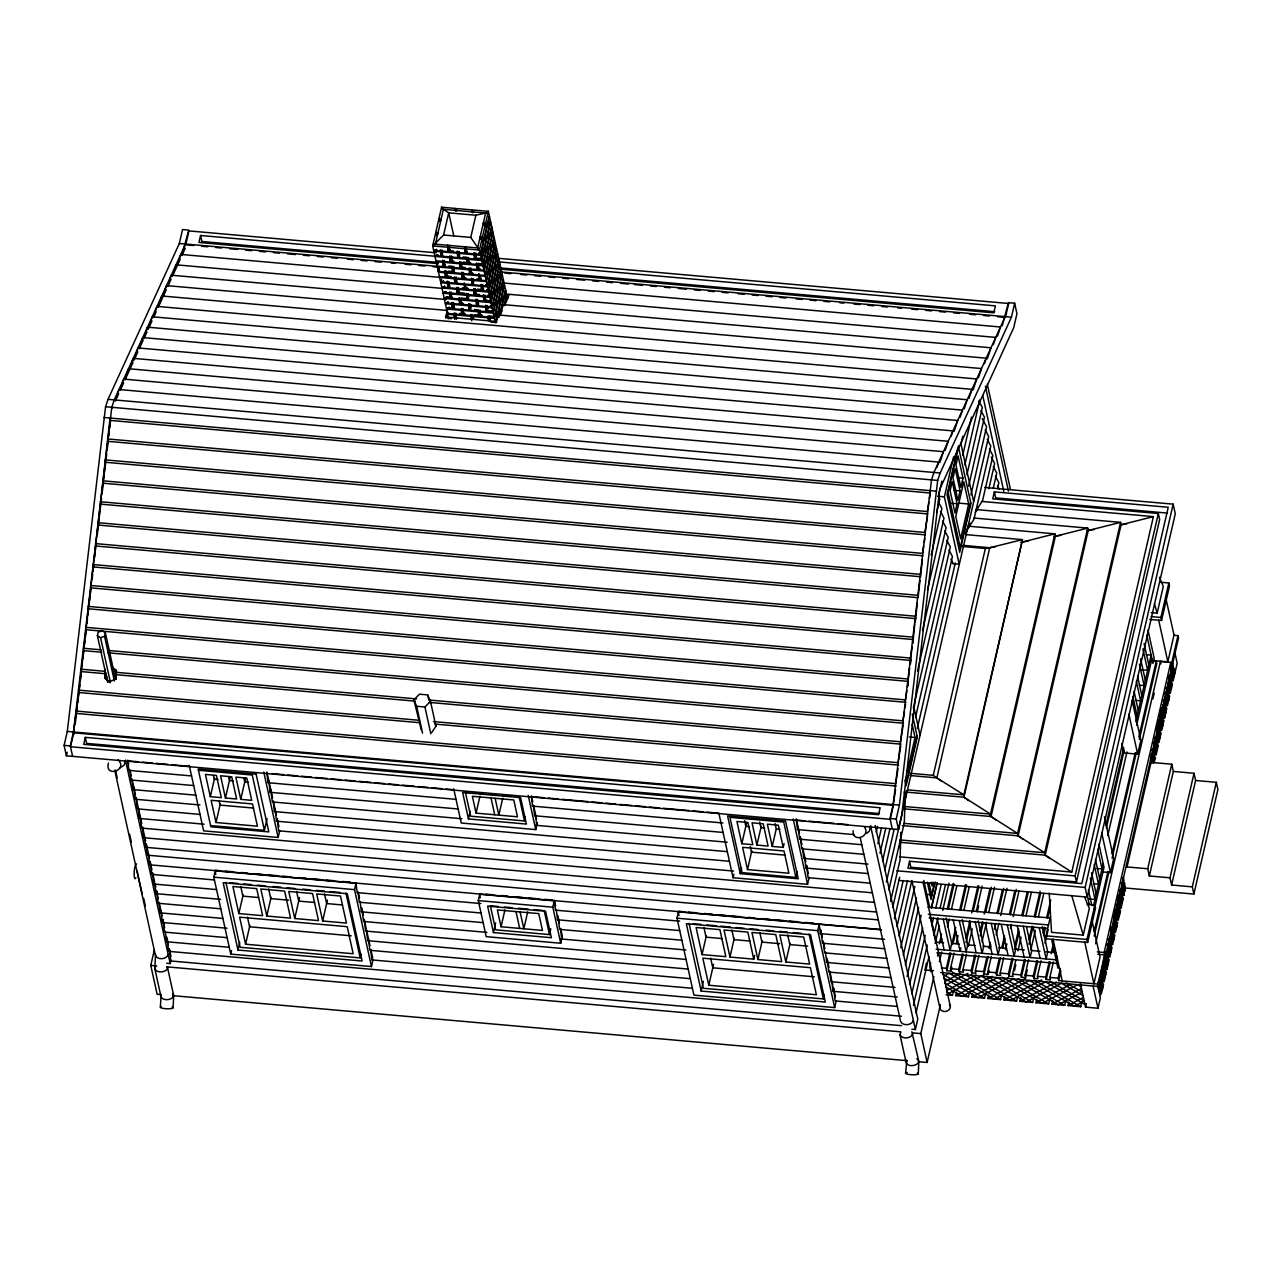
<?xml version="1.0" encoding="UTF-8"?>
<svg xmlns="http://www.w3.org/2000/svg" width="1282" height="1282" viewBox="0 0 1282 1282"><rect width="100%" height="100%" fill="white"/><g stroke="black" fill="none" stroke-linecap="round" stroke-linejoin="round"><path stroke-width="1.5" d="M125.46 760.066L124.178 765.114L120.011 767.902M853.203 830.768C852.017 843.316 871.407 836.553 864.421 826.954M870.638 826.041L869.356 831.089L866.776 833.348M900.893 832.355L900.092 859.885L890.557 901.422M905.236 797.484L904.291 822.788L888.891 889.82M1097.905 986.259L1098.065 982.012M1099.86 995.185L1100.837 971.275M1102.456 965.843L1101.302 994.095L1103.546 984.32L1098.289 988.037M1102.44 989.175L1103.658 958.952M1105.164 956.34L1104.122 981.788L1106.382 971.996L1099.684 976.74L1099.075 991.611L1102.408 989.239M1106.302 951.42L1105.26 976.852L1099.507 980.986M1103.85 969.192L1106.959 969.464L1108.001 944.033M1109.122 939.097L1108.097 964.529L1102.344 968.663M1110.757 933.296L1109.795 957.141L1112.039 947.35L1105.34 952.093M1111.959 926.774L1110.917 952.206L1103.738 957.366M1114.987 909.675L1113.754 939.898L1106.558 945.042M1116.606 904.227L1115.452 932.495L1117.696 922.719L1110.997 927.463L1110.821 931.71L1116.558 927.639L1117.808 897.352M1119.314 894.74L1118.273 920.172L1120.516 910.396L1113.834 915.14L1112.616 944.818L1114.859 935.043L1108.177 939.786M1120.452 889.82L1119.41 915.252L1113.657 919.386M1118 907.576L1121.109 907.864L1122.135 882.433M1122.311 878.17L1123.32 877.465L1122.231 902.929L1116.478 907.063M1125.067 890.605L1124.458 882.657L1123.929 895.541L1125.276 886.391L1119.49 890.493M1151.108 763.463L1151.492 754.297M1152.053 762.774L1152.614 749.377M1154.313 741.974L1153.431 763.143L1155.499 757.534L1151.22 760.643M1154.393 762.389L1155.451 737.054M1157.213 750.066L1158.479 719.971M1160.082 714.523L1158.912 742.663L1161.155 732.887L1154.489 737.743M1161.3 707.648L1160.05 737.743L1152.887 743.031M1162.87 725.42L1163.928 700.084M1161.46 717.76L1164.569 718.032L1165.626 692.697M1166.764 687.777L1165.707 713.096L1159.97 717.343M1168.399 681.96L1167.405 705.709L1169.649 695.918L1162.982 700.789M1168.511 678.963L1168.639 676.143L1174.408 671.944M1168.527 700.773L1169.585 675.454M1171.411 665.23L1170.226 693.386L1172.469 683.61L1165.803 688.466M1172.421 662.922L1171.363 688.466L1164.2 693.738M1170.482 667.954L1173.591 668.226L1173.062 681.062L1177.197 663.259L1174.761 652.153M1174.184 676.143L1173.591 668.226M160.378 1007.299L161.067 995.249M173.102 1007.78L173.679 995.377L167.333 966.676M905.557 1073.29L906.855 1060.294M918.281 1073.755L918.857 1061.352L911.839 1031.786M1002.22 325.756L1008.453 302.68L1014.655 303.225L1016.947 313.657L1013.742 327.599L939.674 489.468L901.711 815.544L898.506 829.47L66.392 755.803L64.1 745.371L67.305 731.429L105.573 406.747L108.025 399.343L179.336 243.484L182.541 229.542L188.758 230.087L181.932 255.006M185.553 244.029L114.226 399.888L111.79 407.307L73.507 731.974L70.318 745.916L72.609 756.348M75.189 724.442L77.273 706.542M77.737 702.568L110.076 418.028M79.356 688.722L79.821 684.684M80.285 680.694L81.455 670.758M81.904 666.784L82.368 662.81M82.833 658.836L83.795 650.663L101.743 652.25M84.452 644.958L84.916 640.936M85.333 637.346L86.311 629.013M87 623.036L87.464 619.062M87.929 615.088L88.666 608.806L908.361 681.383L907.848 685.678M89.548 601.194L90.012 597.188M90.429 593.582L91.166 587.252M92.096 579.304L92.657 574.56M93.025 571.355L93.714 565.378M94.644 557.43L95.108 553.455M95.525 549.818L96.422 542.206M97.192 535.555L99.083 519.37M99.515 515.685L101.518 498.442M102.047 493.81L103.441 481.872M103.73 479.42L104.179 475.606M104.595 471.936L105.765 462.001M106.23 458.027L106.678 454.036M107.143 450.062L108.313 440.127M108.762 436.152L109.274 431.842M109.691 428.188L110.621 420.24M105.348 673.194L104.739 678.402L105.076 669.316M116.374 670.326L116.037 679.412L116.374 670.326L112.528 667.505M892.288 828.925L889.996 818.493L893.201 804.551L931.485 479.885L933.921 472.465L1005.248 316.606M910.348 664.252L910.861 659.829M912.784 643.324L914.771 624.142M915.268 622.058L915.733 618.084M898.506 829.47L896.214 819.054L899.419 805.112L937.687 480.43L940.139 473.026L1011.45 317.167L1014.655 303.225M899.948 846.056L900.477 841.489M905.797 795.818L906.39 790.706M74.036 734.378L73.507 731.974L78.907 692.52L419.951 722.727M928.809 502.272L927.319 511.534L107.64 438.957M929.402 498.57L929.995 494.868M927.559 515.797L924.883 532.463L105.188 459.885M923.633 545.988L922.447 553.391L102.752 480.814M924.226 542.286L924.819 538.568M100.845 504.147L920.54 576.724L922.383 559.513M98.41 525.075L918.104 597.668L919.947 580.442M95.974 546.02L915.668 618.597L917.223 603.213M910.204 664.156L912.047 646.929M912.64 643.227L913.233 639.526L93.538 566.948M907.464 686.944L909.611 667.858M906.871 690.645L905.396 699.908L85.702 627.331M904.435 711.574L902.945 720.837L109.194 650.551M905.028 707.872L905.621 704.171M903.185 725.099L900.509 741.765L428.653 699.988M900.749 746.028L898.073 762.694L433.38 721.558M898.009 768.799L895.637 783.623L75.942 711.045M893.201 804.551L895.573 789.744M904.371 802.852L906.23 792.1L963.968 797.212L990.521 814.118L991.05 816.522L1017.604 833.428L1018.132 835.832L1044.686 852.754L1045.215 855.158L1071.784 872.064L1153.399 516.614L981.499 501.406M900.477 836.345L901.102 832.755M899.451 847.706L900.381 842.338L1045.215 855.158L1121.093 524.771L1120.564 522.367L975.714 509.531M155.587 954.257L154.785 968.503L160.891 996.242C162.253 1002.203 176.387 999.752 172.75 993.55M168.182 954.385C166.997 959.529 157.141 960.346 155.394 955.25L114.739 770.274M167.573 967.622C166.884 973.663 152.414 973.262 155.587 966.564M916.886 1058.82C923.713 1064.445 907.432 1069.06 906.07 1062.217L899.964 1034.478L900.765 1032.539M913.361 1020.36C912.175 1025.504 902.304 1026.321 900.573 1021.225L860.334 838.204M912.752 1033.612C911.566 1038.757 901.695 1039.574 899.964 1034.478M66.392 755.803L67.193 752.31M107.656 682.345L97.384 635.664L98.185 632.186L102.175 630.76L105.364 632.811L115.62 679.492M114.386 681.03L104.563 636.305L105.364 632.811M85.301 737.374L83.715 744.345L878.555 814.727L880.157 807.756L85.301 737.374L86.631 743.384L879.484 813.589M435.624 256.304L200.553 235.487L198.95 242.458L438.011 263.627M195.826 795.177L133.136 789.616L133.729 787.004L135.251 799.247L199.912 804.968M200.056 814.407L137.366 808.862L137.959 806.25L135.988 797.244M204.126 824.198L139.482 818.477L140.075 815.865L141.597 828.092L872.353 892.801M874.468 902.416L143.712 837.707L144.305 835.095M876.584 912.031L145.811 847.322L146.42 844.71M878.314 919.883L147.542 855.19L148.151 852.562M880.43 929.498L149.657 864.805L150.266 862.193L151.773 874.42L214.479 879.965M216.594 889.58L153.888 884.035L154.497 881.423L152.622 872.946M220.664 899.371L156.003 893.65L156.612 891.038L158.295 898.73M222.94 918.441L160.234 912.88L160.827 910.268M161.115 994.624L157.125 994.271L150.779 965.426L154.353 949.85M227.01 928.232L162.349 922.495L162.942 919.883L164.465 932.11L227.154 937.671M229.27 947.286L166.58 941.741L167.173 939.129L168.695 951.356L901.454 1016.225M168.695 951.356L169.288 948.744L170.987 956.436M166.66 963.263L170.202 963.583L171.003 960.09M210.328 796.667L205.44 774.424L216.418 775.402L221.305 797.644L210.328 796.667L214.639 777.902M216.017 822.515L211.129 800.272L252.522 803.942L257.41 826.185L216.017 822.515L220.328 803.75M225.44 798.013L220.552 775.77L231.721 776.764L236.625 798.99L225.44 798.013L230.247 777.1M373.046 959.593L371.46 966.564L230.744 954.112L213.822 877.176L215.424 870.206L219.382 870.558M240.76 799.359L235.872 777.116L246.833 778.094L251.721 800.337L240.76 799.359L245.551 778.446M456.039 799.359L268.082 782.709L268.675 780.097M238.837 913.569L232.891 886.519L256.688 888.618L262.634 915.668L238.837 913.569L243.147 894.804M230.744 954.112L231.545 950.619M458.155 808.974L270.198 792.324L270.79 789.712L272.313 801.939L461.841 818.733M210.601 825.576L264.413 830.335L267.089 818.717M237.955 950.026L223.164 882.721L347.31 893.714L362.117 961.019L237.955 950.026L239.734 942.286M727.327 851.665L274.428 811.57L275.021 808.942M245.583 944.209L239.638 917.175L347.23 926.694L353.175 953.744L245.583 944.209L249.894 925.444M729.442 861.28L276.543 821.185L277.136 818.573L278.915 826.634M189.255 765.45L203.63 830.848L278.162 837.45L279.748 830.48M266.784 916.037L260.823 888.987L284.62 891.086L290.565 918.136L266.784 916.037L271.079 897.272M448.235 251.576L447.706 245.295L448.235 251.576L433.637 250.294L432.675 245.904L435.447 233.837L437.707 234.045M436.377 235.487L435.736 232.571L438.652 219.863L440.928 220.071M439.598 221.514L438.957 218.597L441.569 207.219L455.334 208.437L455.975 211.354M447.274 247.202L432.675 245.904L435.383 244.205L443.396 209.319L441.569 207.219L443.428 209.319M439.982 251.705L433.829 251.16L436.569 249.461L433.829 251.16L434.79 255.551L440.944 256.096L440.415 249.798M432.675 245.904L443.62 235.007L448.7 212.828L443.396 209.319L485.638 213.052L488.346 211.354L489.307 215.729L486.695 227.122L485.734 222.748L488.346 211.354L473.747 210.056L473.314 211.963M443.252 266.608L442.723 260.326L443.252 266.608L437.114 266.063L437.883 262.682M457.834 257.586L457.305 251.304L457.834 257.586L442.482 256.224L441.953 249.942M440.944 256.096L440.736 251.272M452.642 267.794L452.85 272.617L438.268 271.319L439.053 267.874M445.559 277.12L445.046 270.839L445.559 277.12L439.422 276.575L438.46 272.201L439.229 268.803M442.482 256.224L442.274 251.4M454.886 210.344L455.334 208.437M460.142 268.098L459.613 261.816L460.142 268.098L444.79 266.736L444.261 260.454M456.424 210.472L456.857 208.565L472.225 209.928L472.866 212.844M294.716 918.505L288.77 891.455L312.552 893.57L318.497 920.62L294.716 918.505L299.507 897.592M447.883 287.633L447.354 281.351L447.883 287.633L441.729 287.088L440.768 282.713L441.553 279.332M465.126 253.083L464.597 246.785L465.126 253.083L449.758 251.721L449.245 245.423M444.79 266.736L445.223 264.845M449.758 251.721L450.206 249.814M449.581 257.714L450.014 255.807L450.543 262.089L435.96 260.807L434.999 256.416L437.691 254.717L434.999 256.416L449.581 257.714L450.543 262.089M462.449 278.627L461.937 272.329L462.449 278.627L447.098 277.265L446.569 270.967M467.225 258.772L467.433 263.595L452.081 262.233L451.552 255.951M447.098 277.265L447.53 275.358M452.081 262.233L452.514 260.326M464.565 284.316L464.773 289.139L449.405 287.777L448.892 281.495M469.533 269.284L469.741 274.108L454.389 272.745L453.86 266.464M449.405 287.777L449.854 285.87M445.783 291.527L443.091 293.225L444.053 297.616L450.19 298.161L449.662 291.863M474.725 259.076L474.196 252.794L474.725 259.076L459.373 257.73L458.844 251.432L459.485 254.349M466.872 294.828L467.081 299.651L451.729 298.289L451.2 292.008M454.197 278.755L454.645 276.848L455.158 283.13L440.575 281.832L439.614 277.457L454.197 278.755L455.158 283.13M459.373 257.73L459.805 255.823M450.19 298.161L449.982 293.322M472.064 284.62L471.536 278.338L472.064 284.62L456.696 283.258L456.184 276.976M471.776 211.834L472.225 209.928M477.032 269.605L476.503 263.307L477.032 269.605L461.68 268.242L461.151 261.945M451.536 304.283L445.399 303.738L448.139 302.039L445.399 303.738L446.36 308.129L452.498 308.674L451.969 302.392M456.696 283.258L456.504 278.434M469.388 310.164L468.859 303.882L469.388 310.164L454.036 308.802L453.507 302.52M456.52 289.267L456.953 287.36L457.482 293.642L442.883 292.36L441.921 287.969L444.63 286.271L441.921 287.969L456.52 289.267L457.482 293.642M479.965 237.779L482.224 237.987L483.186 242.362L480.413 254.429L466.664 253.211L466.135 246.929M461.68 268.242L461.472 263.419M452.498 308.674L452.29 303.85M474.372 295.148L473.843 288.851L474.372 295.148L459.02 293.786L458.491 287.488M466.664 253.211L467.097 251.304M454.036 308.802L453.828 303.978M480.413 254.429L479.452 250.054L470.766 237.426L475.862 215.232L485.638 213.052L488.346 211.354M479.34 280.117L478.827 273.835L479.34 280.117L463.988 278.755L463.459 272.473M467.433 263.595L466.904 257.297L463.074 256.961M453.844 314.811L454.293 312.904L454.806 319.186L453.844 314.811L447.706 314.266L448.668 318.641M459.02 293.786L459.453 291.879M459.789 304.155L459.26 297.873L459.789 304.155L445.207 302.873L444.245 298.482L446.937 296.783L452.242 297.248M482.272 248.291L484.548 248.5L485.509 252.875L482.737 264.941L468.972 263.723L468.443 257.442M456.023 317.856L455.815 313.032M463.988 278.755L464.421 276.848M476.68 305.661L476.151 299.363L476.68 305.661L461.328 304.299L460.799 298.017L468.475 298.69M464.773 289.139L464.244 282.841M468.972 263.723L469.404 261.816M456.344 319.33L456.793 317.423M469.741 274.108L469.212 267.826M461.328 304.299L461.76 302.392M485.045 275.47L484.083 271.079L486.856 259.012L487.817 263.403L485.045 275.47L471.279 274.252L470.75 267.954M461.135 310.292L461.584 308.385L462.097 314.683L447.514 313.385L446.553 309.01L449.245 307.295L446.553 309.01L461.135 310.292L462.097 314.683M481.455 285.806L481.663 290.629L466.295 289.267L466.744 287.36M478.795 311.35L478.987 316.173L463.635 314.811L463.106 308.529M467.081 299.651L466.552 293.37M481.583 259.685L480.606 255.31L481.776 250.23L482.737 254.605L481.583 259.685L476.263 259.22L475.734 252.939L476.375 255.855M322.647 920.989L316.702 893.939L340.483 896.038L346.444 923.088L322.647 920.989L327.439 900.076M471.279 274.252L471.712 272.345M482.224 237.987L479.452 250.054L477.625 247.939L485.638 213.052M483.971 301.142L483.442 294.86L483.971 301.142L468.619 299.78L468.09 293.498L468.731 296.414M463.635 314.811L464.068 312.904M485.429 224.013L486.407 228.388L483.49 241.096L482.513 236.705L485.429 224.013L483.17 223.805M487.352 285.982L486.391 281.591L489.163 269.524L490.125 273.915L487.352 285.982L473.587 284.764L473.074 278.466L473.715 281.399M483.891 270.198L482.929 265.823L484.099 260.743L485.061 265.118L483.891 270.198L478.571 269.733L478.042 263.451L481.054 263.707M486.279 311.67L485.75 305.372L486.279 311.67L470.927 310.308L470.398 304.01L471.039 306.943M478.571 269.733L479.003 267.826M482.737 264.941L481.776 260.567L484.548 248.5M475.91 295.277L475.382 288.995L475.91 295.277L489.676 296.495L492.432 284.428L491.471 280.053L488.698 292.12L489.676 296.495M471.375 319.218L471.183 314.394L471.696 320.676M485.798 251.609L488.714 238.901L487.753 234.526L484.836 247.234L485.798 251.609L483.538 251.416M472.914 319.362L472.721 314.539M486.198 280.726L485.237 276.335L486.407 271.255L487.368 275.646L486.198 280.726L480.878 280.245L481.327 278.338M491.984 307.007L491.022 302.632L493.794 290.565L494.756 294.94L491.984 307.007L478.218 305.789L477.689 299.507M481.663 290.629L481.135 284.348M488.506 291.238L487.545 286.864L488.714 281.768L489.676 286.158L488.506 291.238L483.186 290.774L482.673 284.476M478.218 305.789L478.651 303.882M489.612 257.281L486.695 269.989L487.657 274.364L490.573 261.672L489.612 257.281L487.352 257.089M483.186 290.774L483.635 288.867M490.862 260.39L493.778 247.698L492.817 243.308L489.9 256.015L490.862 260.39L488.602 260.198M494.291 317.535L493.33 313.145L496.102 301.078L497.063 305.469L494.291 317.535L480.526 316.301L479.997 310.02M490.83 301.751L489.868 297.376L491.022 292.296L492 296.671L490.83 301.751L485.509 301.286L484.981 294.988M480.526 316.301L480.958 314.411M492.224 266.528L495.14 253.836L496.102 258.211L493.185 270.919L492.224 266.528L489.948 266.335M485.509 301.286L485.942 299.379M493.137 312.263L492.176 307.888L493.346 302.808L494.307 307.183L493.137 312.263L487.817 311.798L487.288 305.517L487.929 308.433M493.682 268.98L495.942 269.188L498.554 257.794L497.592 253.419L494.852 255.118M371.46 966.564L354.537 889.628L356.14 882.657M492.288 295.405L495.205 282.697L494.243 278.322L491.327 291.014L492.288 295.405L490.012 295.197M497.288 275.326L499.9 263.932L500.861 268.323L498.249 279.7L497.288 275.326L495.028 275.117M488.266 320.724L488.073 315.885L489.035 320.276M489.804 320.853L489.612 316.029L492.625 316.301M499.756 274.861L496.839 287.569L497.801 291.943L500.717 279.252L499.756 274.861L497.496 274.668M497.352 304.187L500.268 291.495L499.307 287.104L496.39 299.812L497.352 304.187L495.092 303.994M494.483 318.401L495.653 313.321L496.615 317.712L495.445 322.792L494.483 318.401L489.163 317.936M496.038 321.942L498.41 311.59L499.371 315.981M483.154 922.623L361.38 911.839L361.973 909.226L363.495 921.454L486.904 932.383M499.916 315.308L501.166 309.859L498.906 309.667M501.47 308.593L504.387 295.902L505.348 300.276L504.098 305.725M504.659 304.972L506.839 295.485L507.48 298.402M225.888 882.353L240.167 947.27L360.178 957.894L361.075 954.032M688.194 969.064L367.726 940.684L368.319 938.071L369.841 950.299L690.309 978.679M692.424 988.294L371.94 959.914L372.549 957.301M468.443 818.926L462.642 792.484L520.588 797.612L526.405 824.07L468.443 818.926L470.222 811.186M476.071 813.125L472.369 796.298L513.778 799.952L517.479 816.794L476.071 813.125L479.949 796.234M560.667 928.681L562.333 936.277L560.731 943.248L486.215 936.645L478.282 900.589L479.885 893.618M502.72 798.253L498.842 815.144L495.14 798.301M493.442 932.575L487.625 906.134L545.571 911.262L551.388 937.703L493.442 932.575L495.653 922.896M469.356 792.484L465.366 792.132L470.654 816.185L524.482 820.945L525.364 817.067M501.054 926.758L497.352 909.932L538.76 913.601L542.462 930.428L501.054 926.758L504.932 909.867M723.112 832.435L534.658 815.753L535.251 813.125M453.716 788.847L461.232 823.012L535.748 829.598L537.366 822.756M527.703 911.887L523.825 928.777L520.123 911.951M560.731 943.248L552.798 907.191L554.401 900.22M498.329 906.486L490.349 905.781L495.637 929.819L549.465 934.578L550.795 928.777M679.748 930.588L557.526 919.771L558.135 917.159L559.641 929.386L681.864 940.219M836.265 1000.617L834.662 1007.588L693.915 995.12L676.992 918.184L678.595 911.214L682.569 911.566M702.039 954.577L696.094 927.527L719.891 929.626L725.836 956.676L702.039 954.577L706.35 935.812M701.142 991.05L686.335 923.729L810.528 934.722L825.336 1002.043L701.142 991.05L703.353 981.371M809.166 877.353L807.564 884.324L733.048 877.721L733.849 874.244M708.786 985.233L702.824 958.183L810.432 967.702L816.378 994.752L708.786 985.233L713.577 964.32M741.813 843.732L736.926 821.49L747.887 822.467L752.79 844.694L741.813 843.732L746.621 822.82M740.275 873.651L727.583 815.945L785.545 821.073L798.237 878.779L740.275 873.651L741.605 867.834M747.502 869.565L742.598 847.338L784.007 850.992L788.895 873.234L747.502 869.565L751.797 850.815M754.633 955.394L753.768 959.16L729.971 957.045L734.282 938.28M756.925 845.062L752.037 822.82L763.207 823.813L768.094 846.056L756.925 845.062L761.236 826.297M784.071 843.636L783.206 847.386L772.245 846.424L776.123 829.534M757.902 959.529L751.957 932.479L775.754 934.578L781.7 961.628L757.902 959.529L762.213 940.764M853.876 834.582L797.484 829.582L798.093 826.97M861.824 844.71L799.599 839.213L800.208 836.585L801.971 844.646M795.898 877.401L783.735 822.099L729.923 817.339L742.086 872.625L795.898 877.401L797.228 871.584M868.01 864.116L803.83 858.443L804.439 855.831M868.17 873.571L805.945 868.058L806.554 865.446L808.317 873.507M785.834 961.997L779.889 934.947L803.686 937.062L809.631 964.096L785.834 961.997L790.145 943.232M834.662 1007.588L817.756 930.652L819.358 923.681M884.532 939.305L820.368 933.617L820.961 931.004L822.483 943.232L884.708 948.744M888.923 967.974L826.714 962.462L827.307 959.849L828.829 972.077L891.038 977.589M941.885 481.087L938.392 496.294L939.754 498.874L936.645 512.463M689.091 923.377L703.369 988.278L823.381 998.918L824.262 995.04M952.558 563.551L959.176 564.144L944.385 496.823L953.552 456.905M931.181 555.058L941.869 508.489L938.392 501.903M957.798 447.819L947.045 494.66L959.721 552.366L970.923 503.57L958.247 445.864M897.224 996.995L833.044 991.323L833.653 988.71L835.159 1000.938L897.384 1006.45M958.071 448.972L948.103 492.384L960.266 547.686L970.666 502.384M927.511 589.912L943.985 518.104L940.507 511.518M961.035 443.892L962.798 436.217M876.215 832.114L877.529 826.377M922.495 630.568L946.1 527.735L942.623 521.133M962.702 455.414L971.516 417.083M877.882 843.652L881.407 828.316M917.479 671.239L948.215 537.35L944.738 530.748M964.817 465.029L979.785 399.872M957.109 503.762L954.994 513.008L950.106 490.766L952.222 481.535L957.109 503.762L951.308 503.249M960.074 490.878L957.91 500.284L953.023 478.042L955.186 468.635L960.074 490.878L954.273 490.365M962.99 478.154L960.875 487.384L955.987 465.142L958.103 455.911L962.99 478.154L959.128 477.817M879.997 853.267L885.718 828.348M913.345 708.017L950.331 546.965L946.853 540.363M966.932 474.661L982.332 407.58L978.855 400.978M890.573 817.563L893.378 805.368L73.683 732.791L70.494 746.733L890.189 819.31M1005.425 317.423L1008.63 303.481L498.057 258.275M882.545 860.975L890.029 828.396M915.46 717.632L952.446 556.58L948.968 549.978M968.615 486.182L984.448 417.195L980.97 410.593M907.063 772.325L915.06 737.471L912.207 724.506M968.679 504.002L960.667 538.841L955.779 516.614L963.776 481.76L968.679 504.002L959.016 503.137M884.692 870.494L894.067 829.63M917.303 728.448L955.282 563.022M970.923 494.916L986.563 426.81L982.22 418.557M917.047 735.852L906.646 781.155L905.813 777.341M886.359 882.064L988.678 436.425L985.201 429.823M892.721 907.384L899.66 877.176M988.823 488.827L994.64 463.507L991.226 457.049M894.419 918.825L903.217 880.494M993.229 488.458L996.755 473.138L993.278 466.536M909.531 861.248L907.928 868.218L1081.8 883.618L1168.223 507.271L994.351 491.871L992.749 498.842L1158.335 513.505L1159.665 519.514L1076.447 881.92L910.845 867.273L909.531 861.248L1075.117 875.91L1076.447 881.92M896.967 926.533L907.528 880.526M997.54 488.506L998.87 482.753L995.393 476.151M941.661 781.299L933.28 775.338L985.361 548.488L995.521 546.725M899.083 936.148L911.839 880.574M963.968 797.212L963.872 794.84L936.87 777.902L989.72 547.735L1022.475 539.626L963.968 797.212L968.839 800.689M900.749 947.686L914.835 886.343M903.313 955.378L916.518 897.881M905.429 964.993L918.633 907.496M907.095 976.531L921.181 915.204M932.927 882.096L932.046 885.958L931.229 882.256M909.675 984.143L922.623 927.767M927.88 894.467L931.629 894.788L934.241 883.474M935.139 881.92L931.101 899.483L927.303 882.176M931.437 907.464L937.11 882.753M911.79 993.774L925.171 935.443M931.421 908.233L937.238 882.945M913.457 1005.328L927.287 945.058M931.758 925.62L933.536 917.848M935.78 908.121L941.132 884.788M925.171 968.759L926.501 962.926M916.021 1013.004L928.953 956.628M933.873 935.235L937.895 917.736M940.123 908.025L945.475 884.692M911.839 1029.254L915.38 1029.558L917.784 1019.11L875.205 825.464M930.684 962.942L929.787 966.836L930.844 971.644M935.155 943.472L939.177 925.957M942.751 910.38L949.001 883.122M939.289 943.84L941.517 934.113M947.334 908.794L953.151 883.49M937.575 955.987L938.472 952.093M940.716 942.35L941.597 938.456M948.311 909.259L954.129 883.955M919.146 1061.736L927.126 1062.441L920.797 1033.596L933.889 976.58M939.402 961.724L941.645 951.997M947.446 926.694L949.241 918.906M951.468 909.162L956.837 885.814M951.901 967.189L951.004 971.083L946.869 970.714L946.34 968.311L949.914 952.734M951.709 944.946L955.731 927.415M959.753 909.899L965.57 884.596M946.869 970.714L950.891 953.183M953.135 943.456L955.811 931.774M960.731 910.364L966.548 885.045M927.126 1062.441L940.395 1004.671M951.004 971.083L950.475 968.663L954.064 953.103M956.292 943.36L958.087 935.572M963.888 910.268L969.256 886.904M960.907 947.831L960.106 951.308L953.231 920.059M968.118 526.165L1054.878 533.841L1055.407 536.245L991.05 816.522L904.291 808.846M983.983 974.769L946.148 994.8L952.462 995.361L953.664 990.137M966.484 954.193L962.91 969.769L963.423 972.173L959.289 971.804L958.76 969.4L962.333 953.824M965.907 938.248L969.945 920.732M971.724 912.944L977.99 885.686M959.289 971.804L963.311 954.289M966.003 942.607L970.474 923.136M973.15 911.454L978.967 886.15M969.689 991.547L968.503 996.771L955.763 995.649L956.564 992.172M968.263 946.404L972.285 928.889M976.307 911.374L982.124 886.054M977.285 911.822L978.631 905.989M978.903 955.298L975.33 970.875L975.858 973.278L971.708 972.91L971.179 970.506L974.753 954.93M980.121 931.565L982.365 921.838M984.143 914.05L989.96 888.747M971.708 972.91L975.73 955.394M980.201 935.924L983.326 922.287M985.57 912.56L991.387 887.256M982.028 941.661L986.499 922.207M988.726 912.463L994.544 887.16M985.73 992.973L984.528 998.197L971.804 997.076L972.589 993.582M989.159 970.474L988.278 974.368L984.127 974.016L983.598 971.596L986.723 957.974M988.967 948.247L990.313 942.398M997.011 913.201L1002.38 889.836M984.127 974.016L988.15 956.484M989.944 948.696L990.842 944.802M994.415 929.226L995.745 923.393M997.989 913.649L1003.806 888.346M973.871 518.024L1087.713 528.104L1088.242 530.508L1018.132 835.832L902.336 825.592M988.278 974.368L987.749 971.964L991.323 956.388M996.242 934.979L998.918 923.296M1000.697 915.508L1006.963 888.266M1001.37 996.13L1000.569 999.623L987.829 998.486L988.63 995.008M1003.742 957.494L1000.168 973.07L1000.697 975.474L996.547 975.105L996.018 972.701L999.143 959.08M1001.835 947.398L1004.511 935.716M1009.431 914.306L1014.799 890.942M996.547 975.105L1000.569 957.59M1002.812 947.847L1005.04 938.12M1010.408 914.755L1016.225 889.452M1005.521 949.706L1006.867 943.873M1010.44 928.296L1011.338 924.402M1013.133 916.614L1018.934 891.311M1015.713 960.538L1012.588 974.176L1013.117 976.58L1008.966 976.211L1008.437 973.807L1012.011 958.231M1014.703 946.549L1018.725 929.033M1021.85 915.396L1027.219 892.032M1008.966 976.211L1012.988 958.68M1015.232 948.952L1019.254 931.437M1022.828 915.861L1028.196 892.496M1017.395 997.556L1016.594 1001.034L1003.87 999.912L1004.671 996.418M1017.94 950.811L1021.081 937.174M1025.985 915.765L1031.353 892.4M1014.447 970.73L1015.793 964.897M1027.315 969.881L1025.536 977.669L1021.385 977.301L1020.857 974.897L1024.43 959.321M1028.901 939.866L1032.042 926.229M1034.27 916.502L1040.087 891.198M1021.385 977.301L1025.408 959.785M1028.981 944.209L1033.004 926.694M1035.247 916.951L1040.615 893.602M1025.536 977.669L1025.007 975.265L1028.581 959.689M1030.808 949.962L1035.279 930.492M1038.404 916.87L1043.772 893.506M1033.837 997.236L1032.635 1002.46L1019.895 1001.322L1020.696 997.845M1041 960.795L1037.426 976.371L1037.955 978.775L1033.805 978.406L1033.276 976.003L1036.85 960.426M1043.115 933.168L1044.461 927.335M1046.689 917.592L1050.711 900.076M1033.805 978.406L1037.827 960.891M1043.644 935.572L1045.439 927.783M1047.666 918.056L1050.343 906.374M1087.088 904.275L1094.892 904.964L1095.549 907.96L1087.633 942.462L1046.657 938.841L1045.984 935.828L1050.391 916.662M1045.022 943.28L1048.147 929.642M1049.862 998.646L1048.66 1003.87L1035.936 1002.748L1036.737 999.271M1053.419 961.901L1049.846 977.461L1050.375 979.881L1046.224 979.512L1045.695 977.108L1049.269 961.532M1051.064 953.744L1053.291 944.001M1046.224 979.512L1050.246 961.981M1052.49 952.254L1053.82 946.404M1075.117 875.91L1158.335 513.505M1056.913 956.324L1056.112 959.817L936.1 949.193M1065.903 1000.072L1064.701 1005.296L1051.961 1004.175L1052.762 1000.681M940.7 972.525L1098.498 986.499L1097.969 984.095L1058.644 980.602L1058.115 978.198L1060.358 968.471M1058.644 980.602L1060.887 970.875M898.81 880.397L1087.248 897.096L1085.133 887.464L1173.158 504.147L984.704 487.464M1087.248 897.096L1175.274 513.762L1173.158 504.147M1105.853 825.512L1123.737 747.63M1106.382 827.916L1124.266 750.034M1049.237 893.057L1051.544 932.318L1083.21 935.123L1089.331 908.473L1084.732 897.416M1151.22 612.62L1157.149 613.149L1163.271 586.483L1159.441 577.269M1081.928 1001.482L1080.726 1006.723L1068.002 1005.585L1068.803 1002.107M1107.76 835.608L1126.974 751.893M1093.594 905.653L1103.225 863.715M1135.82 721.766L1151.14 655.07L1146.172 654.637M1087.633 942.462L1086.976 939.466L1094.892 904.964M1149.858 619.446L1161.572 620.472L1160.915 617.475L1168.831 582.973L1161.027 582.284M1094.395 909.259L1104.01 867.321L1098.93 844.181M1136.605 725.372L1151.925 658.676M1161.572 620.472L1169.488 585.986L1168.831 582.973M1094.139 931.742L1107.985 871.391M1112.007 853.86L1135.259 752.614M1138.833 737.038L1156.268 661.111L1152.967 660.823M1094.219 936.084L1108.962 871.84M1112.103 858.219L1136.237 753.079M1139.361 739.442L1156.797 663.515L1156.268 661.111M1102.648 871.92L1110.452 872.609L1113.657 858.668L1104.443 816.794M1121.91 743.4L1123.994 752.919L1137.663 754.137L1140.868 740.195L1132.07 700.228M1095.581 943.792L1160.418 661.48L1170.77 662.393L1171.299 664.797L1177.998 635.616L1174.056 635.263L1166.027 598.998M1152.903 698.93L1154.233 693.081M1097.536 984.848L1100.389 997.781L1097.985 1008.245L1085.566 1007.139L1086.367 1003.662M1153.992 660.599L1167.854 661.832L1173.975 635.167M1097.969 984.095L1104.683 954.898L1104.155 952.494L1170.77 662.393M1098.498 986.499L1178.527 638.019L1177.998 635.616M1125.259 887.993L1193.895 894.067L1192.308 886.856L1171.604 885.029L1170.017 877.801L1149.329 875.975L1147.743 868.763L1127.038 866.936L1151.044 762.389L1150.515 759.986M1164.569 718.032L1166.812 708.241L1161.107 712.407M1106.959 969.464L1109.202 959.673L1103.465 963.744M1121.109 907.864L1123.352 898.073L1117.616 902.143M1147.743 868.763L1171.748 764.216L1151.044 762.389M1149.329 875.975L1173.334 771.427L1171.748 764.216M1170.017 877.801L1194.023 773.27L1173.334 771.427M1171.604 885.029L1195.609 780.482L1194.023 773.27M1192.308 886.856L1216.314 782.308L1195.609 780.482M1193.895 894.067L1217.9 789.52L1216.314 782.308M108.473 763.062C104.291 778.078 128.681 770.129 118.104 759.793M965.923 533.312L967.573 527.944M969.192 526.774L970.282 523.216M976.788 510.156L977.894 506.582M115.364 400.465L118.986 389.504L938.68 462.081L936.87 467.561M120.123 390.081L123.745 379.119L943.44 451.697L939.818 462.658M124.883 379.68L128.504 368.719L948.183 441.296L945.171 450.447M129.626 369.296L133.248 358.335L952.943 430.912L951.132 436.393M134.386 358.912L138.007 347.935L957.702 420.512L954.08 431.489M139.145 348.512L142.767 337.551L962.462 410.128L960.042 417.435M143.888 338.127L147.51 327.166L967.205 399.744L964.192 408.878M148.648 327.727L152.27 316.766L971.964 389.343L968.952 398.494M153.407 317.343L157.029 306.382L976.724 378.959L973.102 389.92M158.151 306.959L161.772 295.982L981.467 368.559L978.454 377.709M162.91 296.559L166.532 285.598L447.626 310.484L445.495 316.958L496.406 321.462L496.663 322.647M167.67 286.174L171.291 275.197L446.392 299.571M172.429 275.774L176.051 264.813L443.187 288.466M177.172 265.39L180.794 254.429L440.063 277.377M496.406 321.462L498.538 314.987L986.227 358.175L984.416 363.655M499.676 315.564L503.297 304.603L990.986 347.791L987.364 358.752M504.435 305.18L508.057 294.219L995.729 337.39L993.326 344.698M997.476 336.14L1000.489 327.006L503.89 283.034M115.332 401.042L118.729 393.638M120.316 390.177L123.665 382.853M125.059 379.776L129.033 371.123M129.482 370.113L132.991 362.469M134.482 359.2L137.815 351.925M139.321 348.608L143.296 339.954M144.081 338.224L146.965 331.926M148.632 328.288L152.013 320.901M153.6 317.439L156.116 311.911M158.343 307.055L162.301 298.385M162.782 297.36L166.275 289.732M167.766 286.447L171.099 279.172M172.605 275.87L176.579 267.217M176.932 266.448L180.249 259.172M181.916 255.535L185.281 248.163M445.751 318.144L448.155 312.888M499.836 315.725L502.24 310.468M504.595 305.34L508.585 296.623M975.153 512.271L982.621 500.445L992.909 455.655L989.432 449.069M965.506 532.447L973.983 519.29L990.794 446.04L987.316 439.438M431.858 732.359L435.928 726.205L430.464 701.334L427.707 694.924L419.422 694.187L413.894 699.86L421.281 729.795M413.894 699.86L416.65 706.27L424.935 706.991L430.464 701.334M1171.283 668.05L1173.238 666.64M1168.463 680.373L1174.168 676.207M1168.511 700.853L1162.806 705.02L1161.748 730.355L1163.992 720.564L1157.326 725.436L1156.076 754.986L1158.335 745.211L1151.669 750.066M1157.149 729.666L1162.854 725.5M1150.05 755.338L1157.197 750.13M1120.708 883.442L1124.106 881.038L1123.288 877.289M1117.872 895.765L1125.051 890.686M440.768 282.713L443.476 281.014L440.768 282.713L446.921 283.258M494.884 255.118L497.592 253.419L494.98 264.797L495.942 269.188M445.832 291.527L443.091 293.225L449.229 293.77M446.985 296.783L444.245 298.482L458.828 299.78M945.01 975.586L949.241 973.342L994.143 999.047L1029.414 980.442L1074.316 1006.146M944.786 981.643L960.17 973.503M946.965 984.448L967.942 973.342M946.725 990.521L976.211 974.913M955.763 995.649L992.236 976.339M971.804 997.076L1008.277 977.749M987.829 998.486L1025.664 978.454M1003.87 999.912L1041.705 979.881M1010.28 1000.473L1045.439 981.868L1085.005 1004.511M1019.895 1001.322L1056.368 982.012M1026.305 1001.899L1061.48 983.278L1083.05 995.633M1035.936 1002.748L1069.685 984.88M1042.346 1003.309L1077.505 984.704L1081.111 986.755M1051.961 1004.175L1081.495 988.534M1058.371 1004.735L1082.28 992.076L1066.207 982.893M1068.002 1005.585L1083.45 997.412M1074.412 1006.162L1084.219 1000.954L1050.182 981.467M104.611 677.874L109.755 681.623L115.925 678.867M97.384 635.664L100.573 637.731L104.563 636.305M1022.571 541.998L1054.878 533.841L990.521 814.118L903.762 806.442M1055.407 536.245L1087.713 528.104L1017.604 833.428L903.762 823.348M1088.242 530.508L1120.564 522.367L1044.686 852.754L899.852 839.918M1121.093 524.771L1153.399 516.614M1020.648 542.334L1028.485 540.956M1053.964 536.501L1061.208 535.235M1087.28 530.668L1094.043 529.498M1120.612 524.851L1126.878 523.761M475.862 215.232L448.7 212.828L453.78 235.888M438.957 218.597L441.216 218.805M485.734 222.748L483.458 222.539L484.099 225.456M435.736 232.571L438.011 232.763M482.513 236.705L480.253 236.513L480.894 239.43M443.62 235.007L470.766 237.426M435.383 244.205L477.625 247.939M448.796 247.33L464.164 248.692M465.687 248.836L479.452 250.054M447.706 250.455L453.459 250.968M441.505 251.849L456.873 253.211M458.411 253.339L473.763 254.701M475.302 254.83L480.606 255.31L478.795 253.195L480.606 255.31M436.233 252.81L188.935 230.904L185.73 244.846L193.71 245.551M474.18 257.954L479.901 258.451L481.776 260.567L468.01 259.349M497.384 261.768L995.409 305.869L993.806 312.84L499.756 269.092M451.12 257.858L466.472 259.204M450.014 260.967L453.86 261.304M463.074 262.121L470.75 262.794M442.29 262.233L436.152 261.688L437.114 266.063M443.828 262.361L459.18 263.723M460.719 263.852L476.071 265.214M477.609 265.358L482.929 265.823M436.938 262.313L201.867 241.497L200.553 235.487M500.685 267.954L994.736 311.702M448.812 266.015L452.322 266.319M459.629 266.976L465.382 267.489M476.487 268.467L480.301 268.803M179.336 243.484L436.842 266.287M500.669 271.928L1011.45 317.167M453.427 268.371L468.779 269.733M470.318 269.861L484.083 271.079M201.691 246.256L207.668 246.785M215.648 247.49L221.626 248.019M229.606 248.724L237.587 249.429M245.567 250.15L251.544 250.679M259.525 251.384L265.502 251.913M273.483 252.618L279.46 253.147M287.44 253.852L295.421 254.557M303.401 255.262L309.379 255.791M317.359 256.496L323.336 257.025M331.317 257.73L337.31 258.259M347.278 259.156L353.255 259.685M361.236 260.39L367.213 260.919M375.193 261.624L381.187 262.153M391.154 263.034L395.144 263.387M405.112 264.268L411.089 264.797M419.07 265.502L425.063 266.031M433.028 266.736L437.018 267.089M504.836 273.098L510.813 273.627M520.78 274.508L526.774 275.037M534.754 275.742L540.732 276.271M548.712 276.992L554.689 277.521M562.67 278.226L568.647 278.755M576.628 279.46L584.608 280.165M592.588 280.87L598.566 281.399M606.546 282.104L612.524 282.633M620.504 283.338L628.484 284.043M634.462 284.572L642.442 285.277M650.423 285.998L656.4 286.527M664.38 287.232L670.374 287.761M678.338 288.466L686.319 289.171M694.299 289.876L700.276 290.405M708.257 291.11L714.25 291.639M722.215 292.344L728.208 292.873M738.176 293.754L744.153 294.283M752.133 295.004L758.127 295.533M766.091 296.238L772.085 296.767M780.065 297.472L786.042 298.001M796.01 298.882L802.003 299.411M809.968 300.116L815.961 300.645M823.941 301.35L829.919 301.879M839.886 302.76L843.877 303.113M853.844 304.01L859.837 304.539M867.818 305.244L873.795 305.773M881.776 306.478L887.753 307.007M897.721 307.888L901.711 308.241M911.694 309.122L917.672 309.651M925.652 310.356L931.629 310.885M939.61 311.59L945.587 312.119M953.568 312.84L959.561 313.369M969.529 314.25L975.506 314.779M983.486 315.484L989.464 316.013M997.444 316.718L1003.437 317.247M448.492 271.143L454.245 271.656M469.228 272.97L473.058 273.322M438.46 272.201L444.598 272.745M446.136 272.874L461.488 274.236M463.026 274.38L478.378 275.726M485.237 276.335L479.917 275.87L480.878 280.245M445.864 276.063L451.136 276.527M461.937 277.489L465.767 277.825M476.888 278.819L480.702 279.155M455.735 278.883L471.087 280.245M472.625 280.373L486.391 281.591M448.444 283.386L463.812 284.748M480.702 286.255L465.334 284.892L466.295 289.267M482.224 286.383L487.545 286.864L485.718 284.748L487.545 286.864M462.321 287.841L468.09 288.338M477.289 289.155L483.026 289.668M458.043 289.395L473.411 290.758M474.949 290.902L488.698 292.12L486.888 290.004M505.348 294.219L509.339 294.956M456.953 292.52L464.629 293.193M473.843 294.011L479.612 294.523M450.767 293.915L466.119 295.277M467.658 295.405L483.01 296.767M484.548 296.895L489.868 297.376L488.041 295.261L489.868 297.376M483.426 300.02L487.24 300.357M460.366 299.908L475.718 301.27M477.257 301.414L491.022 302.632L489.195 300.517L491.022 302.632M459.277 303.033L463.106 303.369M453.075 304.427L468.427 305.789M469.965 305.917L485.317 307.279M486.856 307.424L492.176 307.888L490.349 305.789L492.176 307.888M451.04 307.456L454.549 307.776M474.628 309.539L478.474 309.891M485.734 310.532L491.471 311.029L493.33 313.145L479.564 311.927M462.674 310.436L478.026 311.798L478.987 316.173M459.661 313.369L465.414 313.882M474.628 314.699L482.304 315.388M455.382 314.939L470.734 316.301M472.273 316.43L487.625 317.792M447.706 318.321L451.633 318.657M490.798 322.135L494.708 322.471M108.025 399.343L940.139 473.026M105.573 406.747L937.687 480.43M103.858 417.483L935.972 491.15M1167.565 513.104L995.665 497.881L994.351 491.871M110.605 420.432L930.299 493.009M937.751 496.23L944.385 496.823M108.169 441.361L927.847 513.938M966.243 534.642L1022.475 539.626L963.872 794.84L907.64 789.872M105.717 462.289L925.412 534.866M962.942 545.363L989.72 547.735M962.445 546.469L985.361 548.488M103.281 483.218L922.976 555.795M100.317 501.743L920.011 574.32M97.881 522.671L917.575 595.265M1151.156 616.61L1160.915 617.475M95.445 543.6L915.14 616.193M93.009 564.545L912.704 637.122M1141.012 669.733L1147.63 670.31L1142.903 648.836M90.573 585.473L910.268 658.051M91.102 587.877L910.797 660.454M1139.169 685.117L1144.137 685.566L1139.41 664.076M88.138 606.402L907.832 678.979M1135.66 700.373L1140.627 700.805L1136.333 681.271M86.231 629.734L905.925 702.312M83.266 648.259L101.214 649.846M107.72 652.778L903.473 723.24M909.259 736.958L915.06 737.471M80.83 669.188L104.755 671.303M116.069 672.313L416.698 698.93M81.359 671.592L105.284 673.707M116.598 674.717L415.24 701.158M429.182 702.392L901.038 744.169M78.378 690.117L419.422 720.308M435.912 724.138L898.602 765.098M910.348 773.302L933.28 775.338M910.092 775.53L936.87 777.902M76.471 713.449L896.166 786.026M67.305 731.429L899.419 805.112M64.1 745.371L70.318 745.916M889.996 818.493L896.214 819.054M128.745 760.947L138.552 761.812M142.462 762.165L152.254 763.03M156.18 763.367L167.942 764.409M171.852 764.761L189.496 766.332M271.896 773.623L283.771 774.665M287.729 775.017L297.616 775.898M301.574 776.251L311.478 777.132M315.436 777.469L327.295 778.527M331.253 778.879L341.156 779.76M345.114 780.097L355.002 780.978M358.96 781.331L370.835 782.389M374.793 782.725L384.68 783.606M388.638 783.959L398.526 784.84M402.484 785.177L414.358 786.235M418.317 786.587L428.204 787.468M432.162 787.805L442.066 788.686M446.008 789.039L453.924 789.744M532.415 796.683L544.305 797.741M548.279 798.093L558.199 798.974M562.157 799.327L587.957 801.603M591.915 801.955L601.835 802.836M605.809 803.189L615.729 804.07M619.687 804.423L631.593 805.465M635.568 805.817L645.487 806.698M649.445 807.051L659.365 807.932M663.339 808.285L689.123 810.561M693.081 810.913L703.001 811.794M706.975 812.147L718.882 813.205M795.385 819.967L805.096 820.833M808.99 821.185L834.262 823.413M838.156 823.765L847.883 824.614M473.346 792.837L483.314 793.718M489.291 794.247L497.256 794.968M503.249 795.497L511.214 796.202M198.438 770.274L252.25 775.033L264.413 830.335M191.595 775.947L128.905 770.386L127.815 761.652M722.968 822.996L532.543 806.122L531.453 797.388M217.988 779.568L214.334 779.248L213.517 775.53M233.164 780.914L229.446 780.578L228.629 776.876M248.42 782.26L244.766 781.94L243.949 778.238M749.473 826.634L745.82 826.297L744.586 820.736M764.649 827.964L760.931 827.643L759.697 822.082M779.905 829.326L776.235 828.989L775.017 823.445M193.71 785.562L131.02 780.001L129.722 769.52M1097.055 868.507L1102.023 868.956L1097.729 849.421M899.884 856.841L1071.784 872.064M535.668 825.271L727.198 842.226M863.94 854.325L801.715 848.828L800.208 836.585M253.532 808.061L220.007 805.096L219.206 801.378M785.017 855.11L751.492 852.145L750.274 846.585M1093.546 883.747L1098.514 884.195L1094.219 864.661M896.695 870.782L1085.133 887.464M1088.402 898.858L1095.02 899.435L1090.293 877.946M733.544 871.071L278.659 830.8L277.136 818.573M870.286 883.186L808.061 877.673L806.554 865.446M927.96 907.175L1050.15 917.992M928.328 914.306L1048.548 924.963M929.113 917.928L1047.378 928.392M1045.984 935.828L1086.976 939.466M225.328 871.087L233.26 871.776M241.192 872.481L247.138 873.01M255.054 873.715L262.986 874.42M268.932 874.933L276.864 875.638M282.809 876.167L290.742 876.872M298.658 877.577L306.59 878.282M312.536 878.795L320.468 879.5M326.413 880.029L334.33 880.734M342.262 881.439L350.194 882.128M485.766 894.147L493.618 894.836M501.454 895.525L507.335 896.054M515.188 896.743L523.024 897.432M528.905 897.961L538.712 898.826M544.594 899.355L552.446 900.044M688.514 912.095L696.447 912.8M704.363 913.489L712.295 914.194M718.24 914.723L726.173 915.428M732.118 915.957L740.051 916.662M747.983 917.351L753.928 917.88M761.861 918.585L769.793 919.29M775.738 919.819L783.671 920.524M789.616 921.037L797.548 921.742M805.481 922.447L813.413 923.152M881.439 929.803L678.45 911.839L678.915 915.556M1097.248 951.885L1104.155 952.494M1097.777 954.289L1104.683 954.898M213.822 877.176L354.537 889.628M478.282 900.589L552.798 907.191M676.992 918.184L817.756 930.652M935.732 942.046L943.6 942.735M951.468 943.44L959.337 944.129M967.205 944.834L975.073 945.523M982.941 946.228L990.81 946.917M998.694 947.622L1006.562 948.311M1014.431 949.017L1024.27 949.882M1032.138 950.571L1040.006 951.276M1045.904 951.789L1055.743 952.67M480.894 903.554L357.149 892.609L355.995 883.282L215.28 870.831L215.745 874.548M679.604 921.149L555.41 910.156L554.257 900.845L479.74 894.243L480.205 897.961M229.831 882.705L237.699 883.41M243.596 883.923L251.464 884.628M257.378 885.141L265.246 885.846M273.114 886.535L280.982 887.24M286.88 887.753L294.748 888.458M302.616 889.147L310.5 889.852M316.398 890.365L324.266 891.07M330.163 891.583L340.002 892.464M504.307 907.015L512.287 907.72M518.265 908.249L528.232 909.13M534.209 909.659L542.174 910.364M693.017 923.713L700.901 924.418M706.799 924.931L716.638 925.812M720.564 926.165L730.403 927.03M736.301 927.559L744.185 928.248M750.082 928.777L757.95 929.466M765.819 930.171L773.687 930.86M779.584 931.389L787.468 932.078M793.366 932.607L801.234 933.296M936.886 952.798L1056.897 963.423M481.038 913.008L359.264 902.224L357.966 891.727M258.708 897.544L242.843 896.134L240.728 886.471M288.626 900.188L270.774 898.618L268.659 888.955M314.571 902.496L298.706 901.086L296.591 891.423M342.502 904.964L326.638 903.554L324.522 893.891M721.894 938.552L706.045 937.158L703.914 927.495M749.842 941.036L733.977 939.626L731.846 929.963M779.744 943.68L761.909 942.094L759.777 932.431M807.692 946.148L789.84 944.578L787.709 934.915M886.823 958.359L824.598 952.847L823.3 942.366M941.373 967.862L946.34 968.311M950.475 968.663L958.76 969.4M962.91 969.769L971.179 970.506M975.33 970.875L983.598 971.596M987.749 971.964L996.018 972.701M1000.168 973.07L1008.437 973.807M1012.588 974.176L1020.857 974.897M1025.007 975.265L1033.276 976.003M1037.426 976.371L1045.695 977.108M1049.846 977.461L1058.115 978.198M924.546 969.929L933.424 970.714M220.825 908.826L158.119 903.265L156.612 891.038M560.555 938.905L685.95 950.01M686.078 959.449L365.61 931.069L364.312 920.588M351.204 935.796L249.589 926.79L247.458 917.127M814.39 976.804L712.776 967.798L710.661 958.151M895.108 987.38L830.928 981.708L829.63 971.211M901.567 1025.68L170.81 960.971L169.288 948.744M150.779 965.426L156.757 965.955M166.74 966.836L900.845 1031.834M912.816 1032.891L920.797 1033.596M173.07 995.681L907.191 1060.679M1034.141 980.041L1080.726 1006.723M1018.116 978.631L1064.701 1005.296M1058.275 1004.719L1013.373 979.015L978.214 997.636L943.552 977.846M1002.075 977.204L1048.66 1003.87M1042.25 1003.309L997.348 977.605L962.173 996.21L945.507 986.723M986.819 976.227L1032.635 1002.46M981.307 976.179L1026.209 1001.883M970.794 974.817L1016.594 1001.034M965.266 974.769L1010.184 1000.473M952.238 971.948L1000.569 999.623M942.623 974.208L984.528 998.197M944.562 983.086L968.503 996.771M946.517 991.964L952.462 995.361M989.864 815.673L996.322 820.288M1017.347 835.271L1022.908 839.245M1044.83 854.87L1050.006 858.555M111.63 668.291L116.854 672.457M106.037 679.444L109.964 682.585L109.755 681.623M486.84 290.004L488.698 292.12M479.949 258.467L481.776 260.567M491.503 311.045L493.33 313.145M997.508 485.766L999.239 489.067M950.891 559.224L953.199 563.599M434.646 722.824L435.928 726.205M1154.425 603.71L1157.149 613.149M1071.736 895.509L1083.21 935.123M1172.357 662.618L1174.793 673.707M1158.656 619.959L1167.854 661.832M1160.418 661.48L1160.947 663.884M1147.951 629.927L1154.185 658.259L1152.983 663.483L1146.749 635.151M1144.105 643.596L1148.832 665.086M1140.611 658.852L1145.339 680.341M1137.535 676.047L1141.829 695.581M1134.041 691.286L1138.336 710.821M1132.839 696.527L1137.134 716.061M1128.865 714.154L1137.663 754.137M1126.509 864.533L1127.038 866.936M1101.671 832.643L1110.452 872.609M1095.421 859.437L1099.716 878.971M987.316 384.247L1010.424 489.403M985.393 386.235L1008.453 491.134M1091.495 872.722L1096.222 894.211M982.733 395.497L1003.806 491.343M1088.418 889.916L1091.863 905.557M1087.232 895.157L1089.38 904.916M1091.671 919.082L1100.036 957.157L1093.915 983.807L1084.716 941.933M1093.097 986.05L1097.985 1008.245M1080.277 983.102L1085.566 1007.139M960.907 443.716L973.583 501.406M1053.051 939.129L1062.249 981.002M1051.737 939.898L1057.954 968.231M1042.154 926.566L1047.731 951.965L1046.128 958.936L1039.253 927.671M1033.244 927.142L1040.103 958.391M1026.578 927.094L1031.738 950.539L1030.135 957.51L1023.26 926.261M1017.235 925.716L1024.11 956.981M1010.585 925.684L1015.729 949.129L1014.126 956.1L1007.267 924.835M1001.242 924.306L1008.101 955.555M994.576 924.274L999.736 947.702L998.133 954.673L991.258 923.425M985.233 922.896L992.108 954.145M978.15 920.893L983.727 946.292L982.124 953.263L975.265 921.998M969.24 921.47L976.099 952.734M962.141 919.482L967.734 944.882L966.131 951.837L959.257 920.588M913.633 706.045L919.979 734.89M912.239 713.978L917.319 737.054L906.118 785.834L904.852 780.065M946.148 918.056L951.725 943.456L950.122 950.427L943.264 919.178M937.238 918.633L944.113 949.898M929.113 883.362L931.629 894.788M904.307 791.843L905.573 797.612M923.793 880.478L929.706 907.416M922.976 881.92L950.363 1006.466M930.107 916.454L935.924 942.895M912.047 881.343L939.85 1007.828M870.526 825.592L915.38 1029.558M796.394 819.278L799.439 833.108M802.74 848.139L805.785 861.969M820.624 929.45L822.307 937.142M823.156 940.988L824.855 948.68M826.97 958.295L829.005 967.541M829.839 971.387L831.537 979.079M831.954 981.002L832.803 984.864M833.316 987.156L835.415 996.771M793.189 818.926L807.564 884.324M809.102 934.001L823.381 998.918M783.206 847.386L778.318 825.159L767.357 824.182L772.245 846.424M753.768 959.16L747.823 932.11L724.026 929.995L729.971 957.045M719.09 814.246L733.048 877.721M498.538 314.987L499.067 317.391M478.042 263.451L478.683 266.368M489.612 316.029L490.253 318.946M473.042 315.997L473.683 318.914M452.85 272.617L451.889 268.226L437.306 266.944L438.268 271.319M531.453 795.818L532.751 801.763M533.568 805.433L536.517 818.845M554.802 902.047L555.651 905.909M557.734 915.396L559.417 922.992M528.232 795.433L535.748 829.598M519.194 796.907L524.482 820.945M544.177 910.541L549.465 934.578M491.006 797.949L494.708 814.775M515.989 911.582L519.691 928.408M427.707 694.924L428.541 698.738M424.935 706.991L430.848 733.897M416.65 706.27L422.563 733.16M358.591 893.826L359.521 898.041M361.636 907.672L363.319 915.364M364.168 919.21L366.203 928.456M366.62 930.379L370.017 945.763M370.851 949.609L372.629 957.67M345.916 892.977L360.178 957.894M266.993 772.405L272.569 797.773M273.338 801.25L276.367 815.096M263.772 772.052L278.162 837.45M147.51 327.166L148.039 329.57M133.248 358.335L133.777 360.739M111.79 407.307L112.015 408.317M127.815 760.082L128.729 764.248M130.347 771.62L131.293 775.898M132.046 779.312L135.427 794.696M138.392 808.173L141.773 823.557M142.606 827.403L145.571 840.864M146.228 843.828L149.417 858.347M150.074 861.296L151.949 869.885M154.914 883.346L155.763 887.192M159.144 902.576L162.109 916.037M162.862 919.531L164.641 927.575M166.708 936.998L168.439 944.898M100.573 637.731L110.412 682.457M125.78 761.556L170.202 963.583M105.893 673.066L106.951 677.89M115.508 770.162L117.207 777.934M129.594 834.262L131.309 842.034M143.696 898.378L145.395 906.15M137.174 871.183L142.158 893.874M831.746 980.826L833.044 991.323M825.416 951.981L826.714 962.462M819.214 924.306L820.368 933.617M804.647 857.578L805.945 868.058M802.532 847.963L803.83 858.443M798.301 828.717L799.599 839.213M796.186 819.102L797.484 829.582M560.458 928.505L561.74 938.857M556.228 909.291L557.526 919.771M535.475 814.855L536.757 825.223M533.36 805.256L534.658 815.753M370.642 949.433L371.94 959.914M366.428 930.203L367.726 940.684M360.082 901.358L361.38 911.839M275.245 810.705L276.543 821.185M273.13 801.074L274.428 811.57M268.9 781.844L270.198 792.324M266.784 772.229L268.082 782.709M165.282 931.245L166.58 941.741M161.051 912.015L162.349 922.495M158.936 902.4L160.234 912.88M154.705 883.17L156.003 893.65M152.59 873.555L153.888 884.035M148.359 854.309L149.657 864.805M146.308 845.191L147.542 855.19M144.513 836.842L145.811 847.322M142.414 827.227L143.712 837.707M138.184 807.997L139.482 818.477M136.068 798.382L137.366 808.862M131.838 779.135L133.136 789.616M949.481 1004.399A5.304 4.327 -12.4 0 1 945.491 1011.482A5.304 4.327 -12.4 0 1 940.379 1005.585M172.125 1007.123A6.378 1.234 2.6 0 1 166.997 1008.79A6.378 1.234 2.6 0 1 161.115 1006.707M917.303 1073.098A6.378 1.234 2.6 0 1 915.765 1074.685A6.378 1.234 2.6 0 1 907.207 1074.14A6.378 1.234 2.6 0 1 907.239 1072.473M135.908 877.962A7.436 1.554 -84.9 0 1 134.161 872.609A7.436 1.554 -84.9 0 1 136.549 863.876M484.981 236.257L482.064 248.964L483.042 253.339L485.958 240.631L484.981 236.257M488.202 222.283L485.285 234.991L486.247 239.365L489.163 226.658L488.202 222.283M489.5 216.61L488.49 221.017L489.452 225.392L490.461 221.001L489.5 216.61M490.653 221.866L488.041 233.26L489.003 237.635L491.615 226.257L490.653 221.866M487.304 246.769L484.388 259.477L485.349 263.852L488.266 251.16L487.304 246.769M490.509 232.795L487.593 245.503L488.554 249.878L491.471 237.186L490.509 232.795M491.807 227.122L490.798 231.529L491.759 235.904L492.769 231.513L491.807 227.122M490.061 245.038L487.144 257.746L488.105 262.121L491.022 249.429L490.061 245.038M492.961 232.379L490.349 243.772L491.31 248.147L493.923 236.769L492.961 232.379M494.115 237.651L493.105 242.042L494.083 246.432L495.092 242.026L494.115 237.651M492.368 255.551L489.452 268.259L490.413 272.649L493.33 259.942L492.368 255.551M495.285 242.907L492.657 254.285L493.634 258.676L496.246 247.282L495.285 242.907M491.919 267.81L489.003 280.502L489.964 284.892L492.881 272.185L491.919 267.81M496.438 248.163L495.429 252.554L496.39 256.945L497.4 252.538L496.438 248.163L493.698 249.862L496.438 248.163M494.692 266.079L491.775 278.771L492.737 283.162L495.653 270.454L494.692 266.079M497.448 264.348L494.532 277.056L495.493 281.431L498.41 268.723L497.448 264.348M498.746 258.676L497.737 263.082L498.698 267.457L499.708 263.05L498.746 258.676M496.999 276.591L494.083 289.299L495.044 293.674L497.961 280.966L496.999 276.591M496.551 288.835L493.634 301.542L494.596 305.917L497.512 293.209L496.551 288.835M501.054 269.188L500.044 273.595L501.006 277.97L502.015 273.579L501.054 269.188M502.207 274.444L499.595 285.838L500.557 290.213L503.185 278.835L502.207 274.444M498.858 299.347L495.942 312.055L496.903 316.43L499.82 303.738L498.858 299.347M502.063 285.373L499.147 298.081L500.108 302.456L503.025 289.764L502.063 285.373M503.377 279.716L502.368 284.107L503.329 288.498L504.339 284.091L503.377 279.716M501.615 297.616L498.698 310.324L499.676 314.699L502.592 302.007L501.615 297.616M504.531 284.973L501.919 296.35L502.881 300.741L505.493 289.347L504.531 284.973M505.685 290.229L504.675 294.62L505.637 299.01L506.646 294.604L505.685 290.229M256.128 774.2L198.181 769.072L210.857 826.778L268.819 831.906L256.128 774.2"/></g></svg>
